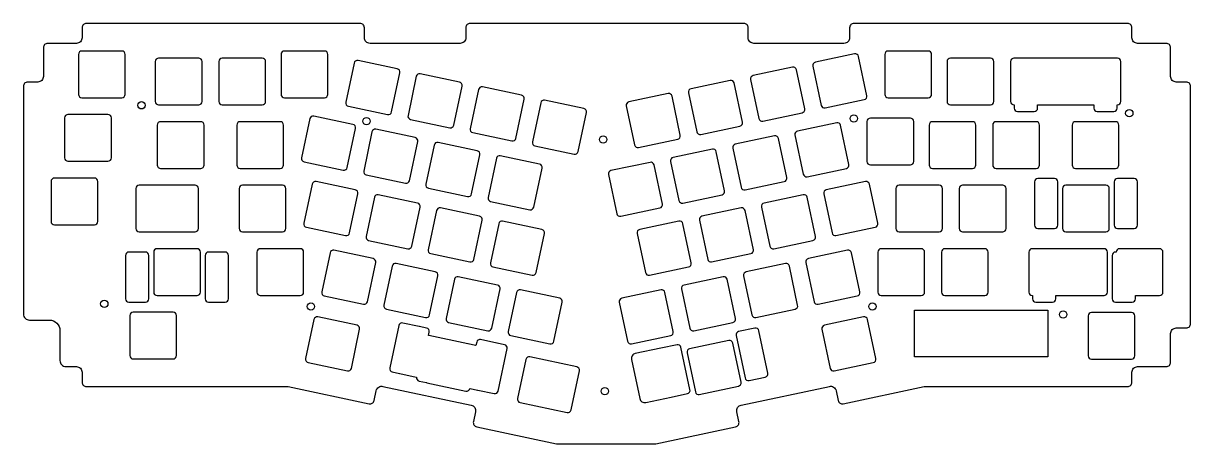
# Model space of a CAD drawing. Extents: x -1 to 1100, y 31 to 580.
# Drawn here: x 750 to 1099.8, y 453.9 to 579.9 of the extents above; entities that cross this region are included whole.
import ezdxf

# ---------------------------------------------------------------- set-up
doc = ezdxf.new("R2010")
doc.units = 0
doc.header["$MEASUREMENT"] = 0
doc.layers.get('0').update_dxf_attribs({"linetype": 'CONTINUOUS'})

msp = doc.modelspace()

# ---------------------------------------------------------------- linework, layer by layer
at = {"color": 1, "linetype": 'Continuous'}
for points in [[(968.94, 573.94, -0.414214), (967.24, 575.64), (967.24, 578.64, 0.414214), (965.94, 579.94), (883.9, 579.94, 0.414214), (882.6, 578.64), (882.6, 575.64, -0.414214), (880.9, 573.94), (853.9, 573.94, -0.414214), (852.2, 575.64), (852.2, 578.64, 0.414214), (850.9, 579.94), (768.9, 579.94, 0.414214), (767.6, 578.64), (767.6, 575.64, -0.414214), (765.9, 573.94), (757.3, 573.94, 0.414214), (756, 572.64), (756, 564.04, -0.414214), (754.3, 562.34), (751.3, 562.34, 0.414214), (750, 561.04), (750, 492.77, 0.414214), (751.8, 490.97), (757.77, 490.97, -0.414214), (760.97, 487.77), (760.97, 478.8, 0.414214), (762.77, 477), (765.9, 477, -0.414214), (767.6, 475.3), (767.6, 472.3, 0.414214), (768.9, 471), (829.33, 471), (853.6, 465.84, 0.414214), (855.14, 466.85), (855.76, 469.78, -0.414214), (857.78, 471.09), (884.19, 465.48, -0.414214), (885.5, 463.46), (884.87, 460.53, 0.414214), (885.87, 458.98), (909.79, 453.9), (939.55, 453.9), (963.47, 458.98, 0.414214), (964.47, 460.53), (963.84, 463.46, -0.414214), (965.15, 465.48), (991.56, 471.09, -0.414214), (993.58, 469.78), (994.2, 466.85, 0.414214), (995.74, 465.84), (1020.01, 471), (1080.94, 471, 0.414214), (1082.24, 472.3), (1082.24, 475.3, -0.414214), (1083.94, 477), (1092.54, 477, 0.414214), (1093.84, 478.3), (1093.84, 486.9, -0.414214), (1095.54, 488.6), (1098.54, 488.6, 0.414214), (1099.84, 489.9), (1099.84, 561.04, 0.414214), (1098.54, 562.34), (1095.54, 562.34, -0.414214), (1093.84, 564.04), (1093.84, 572.64, 0.414214), (1092.54, 573.94), (1083.94, 573.94, -0.414214), (1082.24, 575.64), (1082.24, 578.64, 0.414214), (1080.94, 579.94), (998.94, 579.94, 0.414214), (997.64, 578.64), (997.64, 575.64, -0.414214), (995.94, 573.94)], [(779.53, 571.64), (767.53, 571.64, 0.414214), (766.53, 570.64), (766.53, 558.64, 0.414214), (767.53, 557.64), (779.53, 557.64, 0.414214), (780.53, 558.64), (780.53, 570.64, 0.414214)], [(840.24, 571.64), (828.24, 571.64, 0.414214), (827.24, 570.64), (827.24, 558.64, 0.414214), (828.24, 557.64), (840.24, 557.64, 0.414214), (841.24, 558.64), (841.24, 570.64, 0.414214)], [(999.11, 570.76), (987.38, 568.26, 0.414214), (986.61, 567.08), (989.1, 555.34, 0.414214), (990.29, 554.57), (1002.02, 557.06, 0.414214), (1002.79, 558.25), (1000.3, 569.99, 0.414214)], [(1021.2, 571.64), (1009.2, 571.64, 0.414214), (1008.2, 570.64), (1008.2, 558.64, 0.414214), (1009.2, 557.64), (1021.2, 557.64, 0.414214), (1022.2, 558.64), (1022.2, 570.64, 0.414214)], [(802.55, 569.5), (790.55, 569.5, 0.414214), (789.55, 568.5), (789.55, 556.5, 0.414214), (790.55, 555.5), (802.55, 555.5, 0.414214), (803.55, 556.5), (803.55, 568.5, 0.414214)], [(821.6, 569.5), (809.6, 569.5, 0.414214), (808.6, 568.5), (808.6, 556.5, 0.414214), (809.6, 555.5), (821.6, 555.5, 0.414214), (822.6, 556.5), (822.6, 568.5, 0.414214)], [(862.06, 566.28), (850.33, 568.78, 0.414214), (849.14, 568.01), (846.65, 556.27, 0.414214), (847.42, 555.08), (859.15, 552.59, 0.414214), (860.34, 553.36), (862.83, 565.1, 0.414214)], [(980.48, 566.8), (968.74, 564.3, 0.414214), (967.97, 563.11), (970.47, 551.38, 0.414214), (971.65, 550.61), (983.39, 553.1, 0.414214), (984.16, 554.29), (981.67, 566.03, 0.414214)], [(1039.83, 569.5), (1027.83, 569.5, 0.414214), (1026.83, 568.5), (1026.83, 556.5, 0.414214), (1027.83, 555.5), (1039.83, 555.5, 0.414214), (1040.83, 556.5), (1040.83, 568.5, 0.414214)], [(1047.97, 553.5), (1052.97, 553.5, 0.414214), (1053.97, 554.5), (1053.97, 555.5), (1070.84, 555.5), (1070.84, 554.5, 0.414214), (1071.84, 553.5), (1076.84, 553.5, 0.414214), (1077.84, 554.5), (1077.84, 555.5), (1077.93, 555.5, 0.414214), (1078.93, 556.5), (1078.93, 568.5, 0.414214), (1077.93, 569.5), (1046.88, 569.5, 0.414214), (1045.88, 568.5), (1045.88, 556.5, 0.414214), (1046.88, 555.5), (1046.97, 555.5), (1046.97, 554.5, 0.414214)], [(880.7, 562.32), (868.96, 564.82, 0.414214), (867.77, 564.05), (865.28, 552.31, 0.414214), (866.05, 551.12), (877.79, 548.63, 0.414214), (878.97, 549.4), (881.47, 561.13, 0.414214)], [(899.33, 558.36), (887.59, 560.86, 0.414214), (886.41, 560.08), (883.91, 548.35, 0.414214), (884.68, 547.16), (896.42, 544.67, 0.414214), (897.61, 545.44), (900.1, 557.17, 0.414214)], [(961.85, 562.84), (950.11, 560.34, 0.414214), (949.34, 559.15), (951.83, 547.42, 0.414214), (953.02, 546.65), (964.76, 549.14, 0.414214), (965.53, 550.33), (963.03, 562.06, 0.414214)], [(917.97, 554.4), (906.23, 556.89, 0.414214), (905.04, 556.12), (902.55, 544.39, 0.414214), (903.32, 543.2), (915.05, 540.71, 0.414214), (916.24, 541.48), (918.74, 553.21, 0.414214)], [(943.21, 558.87), (931.47, 556.38, 0.414214), (930.7, 555.19), (933.2, 543.46, 0.414214), (934.39, 542.69), (946.12, 545.18, 0.414214), (946.89, 546.37), (944.4, 558.1, 0.414214)], [(775.37, 552.59), (763.37, 552.59, 0.414214), (762.37, 551.59), (762.37, 539.59, 0.414214), (763.37, 538.59), (775.37, 538.59, 0.414214), (776.37, 539.59), (776.37, 551.59, 0.414214)], [(803.15, 550.45), (791.15, 550.45, 0.414214), (790.15, 549.45), (790.15, 537.45, 0.414214), (791.15, 536.45), (803.15, 536.45, 0.414214), (804.15, 537.45), (804.15, 549.45, 0.414214)], [(826.96, 550.45), (814.96, 550.45, 0.414214), (813.96, 549.45), (813.96, 537.45, 0.414214), (814.96, 536.45), (826.96, 536.45, 0.414214), (827.96, 537.45), (827.96, 549.45, 0.414214)], [(848.78, 549.63), (837.05, 552.13, 0.414214), (835.86, 551.36), (833.37, 539.62, 0.414214), (834.14, 538.43), (845.87, 535.94, 0.414214), (847.06, 536.71), (849.55, 548.45, 0.414214)], [(993.75, 550.15), (982.02, 547.65, 0.414214), (981.25, 546.47), (983.74, 534.73, 0.414214), (984.93, 533.96), (996.66, 536.45, 0.414214), (997.43, 537.64), (994.94, 549.38, 0.414214)], [(1015.84, 551.51), (1003.84, 551.51, 0.414214), (1002.84, 550.51), (1002.84, 538.51, 0.414214), (1003.84, 537.51), (1015.84, 537.51, 0.414214), (1016.84, 538.51), (1016.84, 550.51, 0.414214)], [(1034.47, 550.45), (1022.47, 550.45, 0.414214), (1021.47, 549.45), (1021.47, 537.45, 0.414214), (1022.47, 536.45), (1034.47, 536.45, 0.414214), (1035.47, 537.45), (1035.47, 549.45, 0.414214)], [(1053.52, 550.45), (1041.52, 550.45, 0.414214), (1040.52, 549.45), (1040.52, 537.45, 0.414214), (1041.52, 536.45), (1053.52, 536.45, 0.414214), (1054.52, 537.45), (1054.52, 549.45, 0.414214)], [(1077.34, 550.45), (1065.34, 550.45, 0.414214), (1064.34, 549.45), (1064.34, 537.45, 0.414214), (1065.34, 536.45), (1077.34, 536.45, 0.414214), (1078.34, 537.45), (1078.34, 549.45, 0.414214)], [(867.42, 545.67), (855.68, 548.17, 0.414214), (854.49, 547.4), (852, 535.66, 0.414214), (852.77, 534.47), (864.51, 531.98, 0.414214), (865.69, 532.75), (868.19, 544.48, 0.414214)], [(975.12, 546.19), (963.38, 543.69, 0.414214), (962.61, 542.5), (965.11, 530.77, 0.414214), (966.29, 530), (978.03, 532.49, 0.414214), (978.8, 533.68), (976.31, 545.42, 0.414214)], [(886.05, 541.71), (874.31, 544.21, 0.414214), (873.13, 543.43), (870.63, 531.7, 0.414214), (871.4, 530.51), (883.14, 528.02, 0.414214), (884.33, 528.79), (886.82, 540.52, 0.414214)], [(904.69, 537.75), (892.95, 540.24, 0.414214), (891.76, 539.47), (889.27, 527.74, 0.414214), (890.04, 526.55), (901.77, 524.06, 0.414214), (902.96, 524.83), (905.46, 536.56, 0.414214)], [(956.49, 542.23), (944.75, 539.73, 0.414214), (943.98, 538.54), (946.47, 526.81, 0.414214), (947.66, 526.04), (959.4, 528.53, 0.414214), (960.17, 529.72), (957.67, 541.45, 0.414214)], [(937.85, 538.26), (926.11, 535.77, 0.414214), (925.34, 534.58), (927.84, 522.85, 0.414214), (929.03, 522.08), (940.76, 524.57, 0.414214), (941.53, 525.76), (939.04, 537.49, 0.414214)], [(771.3, 533.54), (759.3, 533.54, 0.414214), (758.3, 532.54), (758.3, 520.54, 0.414214), (759.3, 519.54), (771.3, 519.54, 0.414214), (772.3, 520.54), (772.3, 532.54, 0.414214)], [(849.48, 530), (837.75, 532.5, 0.414214), (836.56, 531.73), (834.07, 519.99, 0.414214), (834.84, 518.8), (846.57, 516.31, 0.414214), (847.76, 517.08), (850.25, 528.82, 0.414214)], [(1002.37, 532.5), (990.64, 530, 0.414214), (989.87, 528.82), (992.36, 517.08, 0.414214), (993.55, 516.31), (1005.28, 518.8, 0.414214), (1006.05, 519.99), (1003.56, 531.73, 0.414214)], [(1059.02, 533.4), (1054.02, 533.4, 0.414214), (1053.02, 532.4), (1053.02, 519.4, 0.414214), (1054.02, 518.4), (1059.02, 518.4, 0.414214), (1060.02, 519.4), (1060.02, 532.4, 0.414214)], [(1082.9, 533.4), (1077.9, 533.4, 0.414214), (1076.9, 532.4), (1076.9, 519.4, 0.414214), (1077.9, 518.4), (1082.9, 518.4, 0.414214), (1083.9, 519.4), (1083.9, 532.4, 0.414214)], [(827.66, 531.4), (815.66, 531.4, 0.414214), (814.66, 530.4), (814.66, 518.4, 0.414214), (815.66, 517.4), (827.66, 517.4, 0.414214), (828.66, 518.4), (828.66, 530.4, 0.414214)], [(868.12, 526.04), (856.38, 528.54, 0.414214), (855.19, 527.77), (852.7, 516.03, 0.414214), (853.47, 514.84), (865.21, 512.35, 0.414214), (866.39, 513.12), (868.89, 524.85, 0.414214)], [(983.74, 528.54), (972, 526.04, 0.414214), (971.23, 524.85), (973.73, 513.12, 0.414214), (974.91, 512.35), (986.65, 514.84, 0.414214), (987.42, 516.03), (984.93, 527.77, 0.414214)], [(1024.46, 531.4), (1012.46, 531.4, 0.414214), (1011.46, 530.4), (1011.46, 518.4, 0.414214), (1012.46, 517.4), (1024.46, 517.4, 0.414214), (1025.46, 518.4), (1025.46, 530.4, 0.414214)], [(1043.51, 531.4), (1031.51, 531.4, 0.414214), (1030.51, 530.4), (1030.51, 518.4, 0.414214), (1031.51, 517.4), (1043.51, 517.4, 0.414214), (1044.51, 518.4), (1044.51, 530.4, 0.414214)], [(1074.46, 531.4), (1062.46, 531.4, 0.414214), (1061.46, 530.4), (1061.46, 518.4, 0.414214), (1062.46, 517.4), (1074.46, 517.4, 0.414214), (1075.46, 518.4), (1075.46, 530.4, 0.414214)], [(886.75, 522.08), (875.01, 524.58, 0.414214), (873.83, 523.8), (871.33, 512.07, 0.414214), (872.1, 510.88), (883.84, 508.39, 0.414214), (885.03, 509.16), (887.52, 520.89, 0.414214)], [(965.11, 524.58), (953.37, 522.08, 0.414214), (952.6, 520.89), (955.09, 509.16, 0.414214), (956.28, 508.39), (968.02, 510.88, 0.414214), (968.79, 512.07), (966.29, 523.8, 0.414214)], [(905.39, 518.12), (893.65, 520.61, 0.414214), (892.46, 519.84), (889.97, 508.11, 0.414214), (890.74, 506.92), (902.47, 504.43, 0.414214), (903.66, 505.2), (906.16, 516.93, 0.414214)], [(946.47, 520.61), (934.73, 518.12, 0.414214), (933.96, 516.93), (936.46, 505.2, 0.414214), (937.65, 504.43), (949.38, 506.92, 0.414214), (950.15, 508.11), (947.66, 519.84, 0.414214)], [(781.62, 496.35), (786.62, 496.35, 0.414214), (787.62, 497.35), (787.62, 510.35, 0.414214), (786.62, 511.35), (781.62, 511.35, 0.414214), (780.62, 510.35), (780.62, 497.35, 0.414214)], [(802.06, 512.35), (790.06, 512.35, 0.414214), (789.06, 511.35), (789.06, 499.35, 0.414214), (790.06, 498.35), (802.06, 498.35, 0.414214), (803.06, 499.35), (803.06, 511.35, 0.414214)], [(805.5, 496.35), (810.5, 496.35, 0.414214), (811.5, 497.35), (811.5, 510.35, 0.414214), (810.5, 511.35), (805.5, 511.35, 0.414214), (804.5, 510.35), (804.5, 497.35, 0.414214)], [(833.01, 512.35), (821.01, 512.35, 0.414214), (820.01, 511.35), (820.01, 499.35, 0.414214), (821.01, 498.35), (833.01, 498.35, 0.414214), (834.01, 499.35), (834.01, 511.35, 0.414214)], [(854.83, 509.39), (843.1, 511.89, 0.414214), (841.91, 511.12), (839.42, 499.38, 0.414214), (840.19, 498.19), (851.92, 495.7, 0.414214), (853.11, 496.47), (855.6, 508.21, 0.414214)], [(997.01, 511.89), (985.28, 509.39, 0.414214), (984.51, 508.21), (987, 496.47, 0.414214), (988.19, 495.7), (999.92, 498.19, 0.414214), (1000.69, 499.38), (998.2, 511.12, 0.414214)], [(1019.1, 512.35), (1007.1, 512.35, 0.414214), (1006.1, 511.35), (1006.1, 499.35, 0.414214), (1007.1, 498.35), (1019.1, 498.35, 0.414214), (1020.1, 499.35), (1020.1, 511.35, 0.414214)], [(1038.15, 512.35), (1026.15, 512.35, 0.414214), (1025.15, 511.35), (1025.15, 499.35, 0.414214), (1026.15, 498.35), (1038.15, 498.35, 0.414214), (1039.15, 499.35), (1039.15, 511.35, 0.414214)], [(1051.35, 511.35), (1051.35, 499.35, 0.414214), (1052.35, 498.35), (1052.43, 498.35), (1052.43, 497.35, 0.414214), (1053.43, 496.35), (1058.43, 496.35, 0.414214), (1059.43, 497.35), (1059.43, 498.35), (1073.87, 498.35, 0.414214), (1074.87, 499.35), (1074.87, 511.35, 0.414214), (1073.87, 512.35), (1052.35, 512.35, 0.414214)], [(1077.31, 511.35, 0.414214), (1076.31, 510.35), (1076.31, 497.35, 0.414214), (1077.31, 496.35), (1082.31, 496.35, 0.414214), (1083.31, 497.35), (1083.31, 498.35), (1090.54, 498.35, 0.414214), (1091.54, 499.35), (1091.54, 511.35, 0.414214), (1090.54, 512.35), (1078.54, 512.35, 0.414214), (1077.54, 511.35)], [(873.47, 505.43), (861.73, 507.93, 0.414214), (860.54, 507.16), (858.05, 495.42, 0.414214), (858.82, 494.23), (870.56, 491.74, 0.414214), (871.74, 492.51), (874.24, 504.24, 0.414214)], [(978.38, 507.93), (966.64, 505.43, 0.414214), (965.87, 504.24), (968.37, 492.51, 0.414214), (969.55, 491.74), (981.29, 494.23, 0.414214), (982.06, 495.42), (979.57, 507.16, 0.414214)], [(892.1, 501.47), (880.36, 503.97, 0.414214), (879.18, 503.19), (876.68, 491.46, 0.414214), (877.45, 490.27), (889.19, 487.78, 0.414214), (890.38, 488.55), (892.87, 500.28, 0.414214)], [(959.75, 503.97), (948.01, 501.47, 0.414214), (947.24, 500.28), (949.73, 488.55, 0.414214), (950.92, 487.78), (962.66, 490.27, 0.414214), (963.43, 491.46), (960.93, 503.19, 0.414214)], [(910.74, 497.51), (899, 500, 0.414214), (897.81, 499.23), (895.32, 487.5, 0.414214), (896.09, 486.31), (907.82, 483.82, 0.414214), (909.01, 484.59), (911.51, 496.32, 0.414214)], [(941.11, 500), (929.37, 497.51, 0.414214), (928.6, 496.32), (931.1, 484.59, 0.414214), (932.29, 483.82), (944.02, 486.31, 0.414214), (944.79, 487.5), (942.3, 499.23, 0.414214)], [(794.92, 493.3), (782.92, 493.3, 0.414214), (781.92, 492.3), (781.92, 480.3, 0.414214), (782.92, 479.3), (794.92, 479.3, 0.414214), (795.92, 480.3), (795.92, 492.3, 0.414214)], [(850.02, 489.4), (838.29, 491.9, 0.414214), (837.1, 491.13), (834.61, 479.39, 0.414214), (835.38, 478.2), (847.11, 475.71, 0.414214), (848.3, 476.48), (850.79, 488.22, 0.414214)], [(862.86, 474.92), (867.75, 473.88, 0.023636), (867.84, 473.86, 0.41417), (868.61, 472.67), (870.81, 472.21, 0.024024), (870.91, 472.18), (882.64, 469.69, 0.414214), (883.83, 470.46), (883.83, 470.47, 0.024893), (883.93, 470.44), (886.1, 469.98, 0.029842), (886.21, 469.95), (891.11, 468.91, 0.414214), (892.29, 469.68), (894.99, 482.4, 0.414214), (894.22, 483.58), (892.05, 484.05, 0.029842), (891.94, 484.08), (887.05, 485.12, 0.414214), (885.86, 484.35), (885.65, 483.36, 0.024893), (885.55, 483.38), (883.36, 483.85, 0.024024), (883.26, 483.87), (871.53, 486.37, 0.023636), (871.43, 486.38), (871.64, 487.36, 0.414214), (870.87, 488.55), (868.7, 489.01, 0.029842), (868.58, 489.04), (863.69, 490.08, 0.414214), (862.51, 489.31), (859.8, 476.59, 0.414214), (860.57, 475.41), (862.75, 474.95, 0.029842)], [(1001.82, 491.9), (990.09, 489.4, 0.414214), (989.32, 488.22), (991.81, 476.48, 0.414214), (993, 475.71), (1004.73, 478.2, 0.414214), (1005.5, 479.39), (1003.01, 491.13, 0.414214)], [(1082.1, 493.25), (1070.1, 493.25, 0.414214), (1069.1, 492.25), (1069.1, 480.25, 0.414214), (1070.1, 479.25), (1082.1, 479.25, 0.414214), (1083.1, 480.25), (1083.1, 492.25, 0.414214)], [(969.25, 488.55), (964.36, 487.51, 0.414214), (963.59, 486.32), (966.29, 473.61, 0.414214), (967.48, 472.84), (972.37, 473.88, 0.414214), (973.14, 475.06), (970.44, 487.78, 0.414214)], [(944.12, 467.87), (949.02, 468.91, 0.414214), (949.79, 470.1), (947.08, 482.81, 0.414214), (945.9, 483.58), (941.01, 482.54), (933.41, 480.93, 0.414214), (932.25, 479.15), (934.75, 467.41, 0.414214), (936.53, 466.26)], [(961.41, 484.84), (949.68, 482.34, 0.414214), (948.91, 481.16), (951.4, 469.42, 0.414214), (952.59, 468.65), (964.32, 471.14, 0.414214), (965.09, 472.33), (962.6, 484.07, 0.414214)], [(915.87, 476.94), (901.81, 479.93, 0.414214), (900.62, 479.16), (898.13, 467.42, 0.414214), (898.9, 466.24), (912.96, 463.25, 0.414214), (914.15, 464.02), (916.64, 475.76, 0.414214)]]:
    msp.add_lwpolyline(points, format="xyb", close=True, dxfattribs=at)
for points in [[(796.7, 531.4), (784.7, 531.4, 0.414214), (783.7, 530.4), (783.7, 518.4, 0.414214), (784.7, 517.4), (796.7, 517.4)], [(789.46, 517.4), (801.46, 517.4, 0.414214), (802.46, 518.4), (802.46, 530.4, 0.414214), (801.46, 531.4), (789.46, 531.4)]]:
    msp.add_lwpolyline(points, format="xyb", dxfattribs=at)
msp.add_lwpolyline([(1057.08, 479.93), (1017.08, 479.93), (1017.08, 493.93), (1057.08, 493.93)], close=True, dxfattribs=at)
for centre in [(785.39, 555.36), (1081.45, 552.98), (852.85, 550.6), (998.9, 551.39), (923.77, 545.1), (774.27, 495.83), (836.19, 495.03), (1004.46, 495.03), (1061.61, 492.65), (924.29, 469.63)]:
    msp.add_circle(centre, 1.1, dxfattribs=at)

doc.saveas('drawing.dxf')
